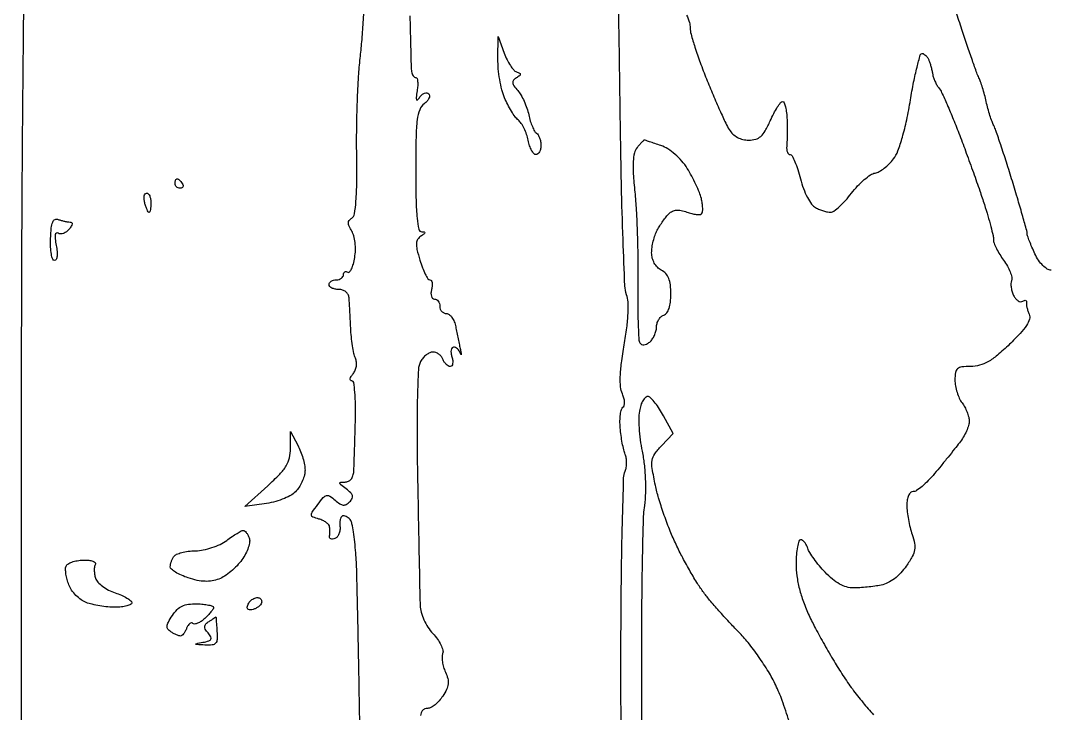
# Model space of a CAD drawing. Extents: x 0 to 102, y 0 to 135.
# Drawn here: x -0.01 to 18.06, y 26.73 to 38.9 of the extents above; entities that cross this region are included whole.
import ezdxf

# ---------------------------------------------------------------- set-up
doc = ezdxf.new("R2010")
doc.units = 0
doc.header["$MEASUREMENT"] = 0

msp = doc.modelspace()

# ---------------------------------------------------------------- linework, layer by layer
for points in [[(30.835569, 68.0607, 0.000004), (30.856286, 64.932268, 0.000002), (30.883525, 60.825814, 0.000002), (30.912326, 56.488502, 0.000002), (30.938318, 52.5789, -0.000116)], [(31.042661, 24.1956, 0.000001), (31.037549, 23.023692, 0.000001), (31.032419, 21.846099, 0.000001), (31.02793, 20.814404, 0.000005), (31.025166, 20.1771, 0.006013)], [(0.047673, 39.600356, 0.000304), (0.024788, 37.154931, 0.001674), (0.00732, 33.922368, 0.000466), (0.00162, 28.856546), (-0.00047, 18.090859)], [(10.552853, 25.881827, -0.002181), (10.543603, 26.971022, -0.002014), (10.54349, 28.08956, -0.002078), (10.552088, 29.153156, -0.003199), (10.569238, 30.073217, -0.001063), (10.590829, 30.867906, -0.091665), (10.615991, 30.98475, 0.058741), (10.635229, 31.052267, 0.038742), (10.641912, 31.1328, 0.038761), (10.636092, 31.213335, 0.05911), (10.617573, 31.28085, -0.038219), (10.592624, 31.358902, -0.012156), (10.567317, 31.478407, -0.012055), (10.545492, 31.61342, -0.013146), (10.530925, 31.745485, -0.022873), (10.526209, 31.870082, -0.030863), (10.534053, 31.982582, -0.031634), (10.551516, 32.071204, -0.192167), (10.578813, 32.108056, 0.195801), (10.601681, 32.139388, 0.072145), (10.607236, 32.19488, 0.056608), (10.596077, 32.2652, 0.03861), (10.568475, 32.341371, -0.085053), (10.536365, 32.464482, -0.030791), (10.532038, 32.645713, -0.023374), (10.552451, 32.88693, -0.010121), (10.601057, 33.2055, 0.011468), (10.645982, 33.50536, 0.019384), (10.668061, 33.758462, 0.022294), (10.668799, 33.959453, 0.077776), (10.64359, 34.086315, -0.077345), (10.612608, 34.24154, -0.001517), (10.580419, 35.054122, -0.003598), (10.552488, 36.00512, -0.002401), (10.533569, 37.094488, 0.001284), (10.507689, 38.804807, 0.012057), (10.476941, 39.539768, 0.028847)], [(5.964477, 25.7607, 0.000909), (5.945632, 27.060062, 0.00123), (5.92358, 28.234259, 0.000823), (5.901022, 29.219852, 0.013597), (5.884029, 29.548127, 0.008405), (5.865501, 29.741091, 0.010905), (5.8417, 29.917184, 0.008755), (5.816162, 30.062759, 0.090849), (5.794125, 30.119177, 0.061156), (5.768668, 30.150935, 0.051114), (5.734795, 30.177812, 0.053256), (5.698063, 30.196112, 0.089186), (5.664205, 30.2022, 0.228784), (5.635723, 30.188448, 0.089939), (5.614606, 30.149024, 0.064718), (5.60377, 30.090504, 0.041201), (5.605747, 30.021176, -0.058043), (5.605381, 29.949093, -0.065419), (5.58814, 29.882045, -0.0751), (5.557447, 29.829932, -0.137886), (5.517506, 29.801744, -0.054819), (5.47688, 29.792189, -0.113784), (5.444673, 29.795588, -0.179553), (5.426024, 29.810887, -0.17784), (5.421775, 29.834719, 0.027165), (5.425935, 29.868868, 0.012782), (5.427774, 29.913297, 0.012624), (5.427333, 29.960054, 0.017357), (5.424418, 30.001983, 0.145328), (5.407805, 30.042085, 0.060135), (5.365206, 30.083335, 0.052579), (5.305555, 30.119425, 0.045849), (5.236911, 30.14428, -0.025245), (5.129067, 30.178381, -0.29071), (5.103439, 30.212218, -0.17339), (5.116891, 30.262594, -0.009108), (5.215761, 30.400344, -0.017919), (5.312962, 30.521387, -0.15548), (5.371131, 30.557042, -0.209638), (5.430167, 30.546792, -0.03616), (5.522149, 30.475776, 0.031932), (5.60325, 30.41206, 0.122686), (5.662878, 30.389757, 0.160772), (5.716667, 30.400943, 0.06724), (5.775949, 30.446774, 0.070154), (5.819266, 30.50516, 0.192113), (5.825235, 30.55524, 0.13833), (5.79459, 30.606845, 0.031054), (5.71548, 30.673195, -0.008052), (5.621629, 30.744827, -0.184556), (5.604614, 30.773356, -0.43693), (5.617855, 30.790733, -0.023961), (5.69433, 30.7944, 0.110363), (5.754209, 30.80778, 0.113162), (5.802071, 30.845313, 0.096009), (5.834194, 30.905689, 0.060045), (5.848384, 30.98475, 0.005455), (5.85366, 31.097586, 0.000819), (5.861409, 31.324208, 0.00092), (5.86963, 31.591875, 0.000794), (5.877302, 31.87305, 0.010052), (5.878852, 32.15056, 0.019106), (5.867084, 32.373546, 0.014846), (5.846582, 32.542688, 0.370843), (5.813659, 32.571, -0.246449), (5.792268, 32.582226, -0.198518), (5.78672, 32.60796, -0.09158), (5.802074, 32.648472, -0.036968), (5.836506, 32.696823, 0.072965), (5.873587, 32.757706, 0.06487), (5.893505, 32.829167, 0.064968), (5.894431, 32.903239, 0.073641), (5.875887, 32.971773, -0.051127), (5.849693, 33.053795, -0.013628), (5.825147, 33.188924, -0.013671), (5.80553, 33.344912, -0.013707), (5.79449, 33.5016, 0.001476), (5.787299, 33.658209, 0.001499), (5.779218, 33.813959, 0.001456), (5.77139, 33.949374, 0.006174), (5.765467, 34.03035, 0.100023), (5.748129, 34.089587, 0.1012), (5.709197, 34.13716, 0.094725), (5.652311, 34.167823, 0.076519), (5.5836, 34.1784, -0.048028), (5.518846, 34.184634, -0.068025), (5.464102, 34.203251, -0.088204), (5.427215, 34.230693, -0.191087), (5.4144, 34.263, -0.148195), (5.424177, 34.295263, -0.098894), (5.451677, 34.322749, -0.082425), (5.492786, 34.341281, -0.064853), (5.5413, 34.3476, 0.06887), (5.589803, 34.354313, 0.085131), (5.630923, 34.373918, 0.099915), (5.658418, 34.403028, 0.140337), (5.6682, 34.437193, -0.090749), (5.673822, 34.467916, -0.169441), (5.68988, 34.487069, -0.176015), (5.713861, 34.491655, -0.098834), (5.742003, 34.481173, 0.363186), (5.773848, 34.485763, 0.071184), (5.808527, 34.537698, 0.046596), (5.84075, 34.625023, 0.024879), (5.864829, 34.737651, 0.034196), (5.877009, 34.868928, 0.034166), (5.871187, 35.000678, 0.036537), (5.849188, 35.117899, 0.074168), (5.812176, 35.203853, -0.028216), (5.765809, 35.289079, -0.111133), (5.752819, 35.347039, -0.167042), (5.768215, 35.39171, -0.087904), (5.812375, 35.431429, 0.217831), (5.860601, 35.504291, 0.019403), (5.886904, 35.728217, 0.017413), (5.901179, 36.057685, 0.005515), (5.899925, 36.549798, -0.006791), (5.899926, 37.000176, -0.00557), (5.911821, 37.481207, -0.00563), (5.932663, 37.923145, -0.014796), (5.960539, 38.2392, 0.008375), (5.989759, 38.528053, 0.004951), (6.015437, 38.873646, 0.004952), (6.034241, 39.219247, 0.008469)], [(18.103816, 34.5168, -0.140888), (18.034981, 34.536589, -0.057255), (17.958092, 34.598038, -0.048514), (17.882699, 34.690284, -0.036313), (17.817939, 34.804536, -0.008595), (17.765653, 34.919795, -0.010877), (17.721508, 35.028133, -0.00907), (17.688341, 35.119838, -0.08241), (17.6814, 35.161663, 0.067772), (17.674567, 35.211843, 0.001355), (17.605012, 35.459895, 0.003193), (17.521007, 35.749327, 0.002136), (17.421356, 36.079477, 0.002772), (17.316825, 36.413891, 0.003682), (17.217843, 36.716768, 0.002626), (17.13174, 36.969395, 0.036715), (17.093713, 37.057577, -0.03389), (17.063429, 37.126728, -0.010484), (17.027226, 37.234509, -0.010432), (16.991693, 37.357052, -0.01129), (16.9623, 37.4778, 0.0105), (16.933109, 37.598548, 0.00973), (16.898181, 37.721091, 0.009765), (16.862853, 37.828906, 0.031898), (16.833634, 37.898023, -0.028657), (16.797058, 37.983009, -0.00259), (16.719033, 38.200843, -0.003357), (16.629003, 38.461936, -0.002617), (16.534568, 38.7468, 0.0053), (16.430421, 39.055412, 0.004145)], [(6.834238, 38.984214, 0.001472), (6.845405, 38.50014, 0.000602), (6.856698, 38.085288, 0.032226), (6.86403, 38.00655, 0.051526), (6.874801, 37.966097, 0.064357), (6.893137, 37.931864, 0.077508), (6.915847, 37.908676, 0.161665), (6.939568, 37.9008, -0.331672), (6.95985, 37.885683, -0.049365), (6.970148, 37.832459, -0.039468), (6.971169, 37.757342, -0.023306), (6.961145, 37.66815, 0.008684), (6.944539, 37.551286, 0.138965), (6.950543, 37.512188, 0.53373), (6.969456, 37.509103, 0.035995), (7.010577, 37.55995, -0.061594), (7.04875, 37.602512, -0.091749), (7.091705, 37.627892, -0.119626), (7.132426, 37.632496, -0.166476), (7.165117, 37.616483, -0.198182), (7.179396, 37.582146, -0.107732), (7.169633, 37.536745, -0.07807), (7.136747, 37.4868, -0.050371), (7.085117, 37.440406, 0.146313), (7.006506, 37.336754, 0.058398), (6.963415, 37.161903, 0.027108), (6.942162, 36.862066, 0.004141), (6.9372, 36.262923, 0.004715), (6.942122, 35.740983, 0.019902), (6.960467, 35.428589, 0.027333), (6.99025, 35.235591, 0.351147), (7.04295, 35.192305, -0.049927), (7.084904, 35.187585, -0.409259), (7.094499, 35.173006, -0.186197), (7.080376, 35.150631, -0.018851), (7.027567, 35.114354, 0.108626), (6.970883, 35.058211, 0.133717), (6.948402, 34.987528, 0.07002), (6.958854, 34.88093, 0.013388), (7.009813, 34.69265, 0.018259), (7.054743, 34.560445, 0.027274), (7.104351, 34.448958, 0.02577), (7.152279, 34.366161, 0.25389), (7.186476, 34.3476, -0.253406), (7.210924, 34.334359, -0.102383), (7.225235, 34.297897, -0.0675), (7.227158, 34.243238, -0.039056), (7.215513, 34.1784, 0.049804), (7.20519, 34.112872, 0.086529), (7.21154, 34.058325, 0.126717), (7.232965, 34.022633, 0.197013), (7.265733, 34.0092, -0.133328), (7.301757, 33.99942, -0.100509), (7.33245, 33.971923, -0.087528), (7.353102, 33.930792, -0.072803), (7.3602, 33.8823, 0.091287), (7.369119, 33.833855, 0.095781), (7.394656, 33.792677, 0.09954), (7.432745, 33.765122, 0.107371), (7.477498, 33.7554, -0.171763), (7.525632, 33.738362, -0.071166), (7.573263, 33.687059, -0.05885), (7.613289, 33.611769, -0.046078), (7.638789, 33.52275, 0.002103), (7.658413, 33.421308, 0.001534), (7.681041, 33.308738, 0.00155), (7.703151, 33.20215, 0.003416), (7.720849, 33.1209, -0.005055), (7.733896, 33.060041, -0.043577), (7.737053, 33.032467, -0.810235), (7.733147, 33.031528, -0.028381), (7.722555, 33.05745, 0.066007), (7.702373, 33.097879, 0.063964), (7.672171, 33.132136, 0.069147), (7.636962, 33.155324, 0.111538), (7.602096, 33.1632, 0.232811), (7.574458, 33.149594, 0.120098), (7.558477, 33.113497, 0.077588), (7.557226, 33.058832, 0.043865), (7.5717, 32.994, -0.042282), (7.586391, 32.929162, -0.075065), (7.58576, 32.874502, -0.116912), (7.570729, 32.838365, -0.240446), (7.544152, 32.8248, -0.131286), (7.50948, 32.834064, -0.062929), (7.472465, 32.862077, -0.055941), (7.438865, 32.903163, -0.051875), (7.414206, 32.9517, 0.079308), (7.386128, 33.000211, 0.065383), (7.342632, 33.041323, 0.066651), (7.290961, 33.06912, 0.090356), (7.238932, 33.0786, 0.108804), (7.183964, 33.066495, 0.055946), (7.123392, 33.02975, 0.051735), (7.066793, 32.975908, 0.053948), (7.023353, 32.912302, 0.111059), (6.983914, 32.7699, 0.005863), (6.966227, 32.295277, 0.007712), (6.959854, 31.66407, 0.003279), (6.969905, 30.818452, 0.00016), (6.984118, 30.060958, 0.00022), (6.997414, 29.379981, 0.000139), (7.009005, 28.807367, 0.002647), (7.013628, 28.628304, 0.05883), (7.031911, 28.506207, 0.039819), (7.079649, 28.373683, 0.038362), (7.150606, 28.244423, 0.042196), (7.238518, 28.131864, -0.033023), (7.318138, 28.033684, -0.04047), (7.378284, 27.932076, -0.045028), (7.41283, 27.841283, -0.161377), (7.409989, 27.780108, 0.093485), (7.399129, 27.720424, 0.035882), (7.405742, 27.636016, 0.033976), (7.426312, 27.543089, 0.035455), (7.459071, 27.455163, -0.043825), (7.499537, 27.340742, -0.090782), (7.506263, 27.246541, -0.084131), (7.479172, 27.151494, -0.03364), (7.41255, 27.033166, -0.037267), (7.349427, 26.950909, -0.040448), (7.27637, 26.881346, -0.044161), (7.204538, 26.833064, -0.12655), (7.14675, 26.8182, 0.100632), (7.099067, 26.808505, 0.098306), (7.058504, 26.780923, 0.097561), (7.031332, 26.739733, 0.097467), (7.0218, 26.6913, 0.081749)], [(11.697272, 38.997787, -0.024726), (11.745232, 38.867174, -0.075761), (11.7594, 38.774205, 0.068355), (11.774639, 38.663259, 0.008914), (11.843211, 38.43416, 0.01024), (11.935467, 38.164054, 0.008401), (12.044713, 37.879368, 0.004531), (12.162434, 37.594824, 0.005189), (12.280213, 37.325102, 0.004703), (12.384578, 37.098436, 0.029344), (12.445763, 36.986325, 0.065159), (12.509421, 36.908941, 0.064337), (12.591102, 36.85016, 0.063474), (12.686095, 36.813478, 0.060507), (12.78883, 36.801, 0.068814), (12.910602, 36.817839, 0.11479), (13.00082, 36.867524, 0.082727), (13.078536, 36.96487, 0.023291), (13.16546, 37.1394, -0.015795), (13.227626, 37.269051, -0.023208), (13.290973, 37.378395, -0.02009), (13.3488, 37.460838, -0.233866), (13.383081, 37.4778, -0.307084), (13.410225, 37.459393, -0.034454), (13.434193, 37.384608, -0.032394), (13.452468, 37.282142, -0.020261), (13.461142, 37.16055, -0.005436), (13.463766, 37.028231, -0.005096), (13.463599, 36.893002, -0.005078), (13.461009, 36.773031, -0.01741), (13.455824, 36.69525, 0.047768), (13.455489, 36.638576, 0.072346), (13.466903, 36.59069, 0.098398), (13.487664, 36.558626, 0.202718), (13.514689, 36.5472, -0.277764), (13.549024, 36.526531, -0.020143), (13.598849, 36.422533, -0.023589), (13.650346, 36.285441, -0.015319), (13.697383, 36.1228, 0.025847), (13.751119, 35.950659, 0.031434), (13.819542, 35.796241, 0.034028), (13.893168, 35.675608, 0.116368), (13.961615, 35.6152, 0.027542), (14.029302, 35.583638, 0.023098), (14.104108, 35.557591, 0.023726), (14.174812, 35.540181, 0.057355), (14.228388, 35.535917, 0.15333), (14.286354, 35.556387, 0.023632), (14.381556, 35.635124, 0.024516), (14.48817, 35.742142, 0.019099), (14.5935, 35.86814, -0.024216), (14.702468, 35.995812, -0.026696), (14.819956, 36.108032, -0.027457), (14.929571, 36.19209, -0.108134), (15.008012, 36.223772, 0.086032), (15.081227, 36.249677, 0.03511), (15.169729, 36.307902, 0.03343), (15.258192, 36.385323, 0.036409), (15.332855, 36.471796, 0.070765), (15.409401, 36.612526, 0.019348), (15.488659, 36.853166, 0.017596), (15.564286, 37.156554, 0.01178), (15.630283, 37.508146, -0.008199), (15.686664, 37.820845, -0.013313), (15.745946, 38.084202, -0.006967), (15.803409, 38.298516, -0.335528), (15.836845, 38.3238, -0.136398), (15.868268, 38.315065, -0.061771), (15.902148, 38.288464, -0.054542), (15.93318, 38.24952, -0.049396), (15.956271, 38.203506, -0.01706), (15.97529, 38.148394, -0.010252), (15.99426, 38.081839, -0.010261), (16.010428, 38.014798, -0.017601), (16.020774, 37.958241, 0.045438), (16.034302, 37.902121, 0.025), (16.060346, 37.836409, 0.024729), (16.093685, 37.771865, 0.036056), (16.129732, 37.718985, -0.059064), (16.17835, 37.640112, -0.00525), (16.274504, 37.427035, -0.006796), (16.383399, 37.169343, -0.005247), (16.495328, 36.8856, -0.003152), (16.612282, 36.573876, -0.002413), (16.73637, 36.231604, -0.002439), (16.849436, 35.910028, -0.005764), (16.929754, 35.669029, -0.006395), (16.990809, 35.469808, -0.007904), (17.042363, 35.282644, -0.006654), (17.080971, 35.124653, -0.056651), (17.0892, 35.052253, 0.092027), (17.100634, 34.990655, 0.023201), (17.141782, 34.896873, 0.022885), (17.199687, 34.792282, 0.021316), (17.268203, 34.690834, -0.03074), (17.33372, 34.589774, -0.03582), (17.382677, 34.48635, -0.038625), (17.41034, 34.394749, -0.140601), (17.406535, 34.33471, 0.080283), (17.39648, 34.280208, 0.040092), (17.400551, 34.210005, 0.038464), (17.416653, 34.136253, 0.045895), (17.443276, 34.070281, 0.055558), (17.478995, 34.016504, 0.079401), (17.522169, 33.979016, 0.103135), (17.565708, 33.963073, 0.176562), (17.603141, 33.970819, -0.052802), (17.633738, 33.985526, -0.155268), (17.656811, 33.986322, -0.25462), (17.669165, 33.974289, -0.130482), (17.670065, 33.952038, 0.083418), (17.668161, 33.915879, 0.02563), (17.677171, 33.861792, 0.024856), (17.693656, 33.801293, 0.024877), (17.71606, 33.742747, -0.178656), (17.721426, 33.6558, -0.071546), (17.670429, 33.545997, -0.043493), (17.559686, 33.404645, -0.013807), (17.371419, 33.213997, -0.016095), (17.157367, 33.021711, -0.045405), (16.992592, 32.906804, -0.063153), (16.844672, 32.845644, -0.066579), (16.688828, 32.8248, 0.024919), (16.531642, 32.816961, 0.153799), (16.458153, 32.785468, 0.180202), (16.422248, 32.720387, 0.03691), (16.4124, 32.58717, 0.043991), (16.42148, 32.484164, 0.030992), (16.448887, 32.371104, 0.031424), (16.48899, 32.265396, 0.055589), (16.536609, 32.18532, -0.038204), (16.58436, 32.111017, -0.029349), (16.625123, 32.023557, -0.030074), (16.653636, 31.936739, -0.060056), (16.663509, 31.865244, -0.080727), (16.652591, 31.789863, -0.029722), (16.614168, 31.689123, -0.028531), (16.558324, 31.582078, -0.030492), (16.491761, 31.484544, -0.003467), (16.406435, 31.376123, -0.001489), (16.291126, 31.232556, -0.001473), (16.167399, 31.080364, -0.001946), (16.053705, 30.94245, -0.01929), (15.944577, 30.820973, -0.024695), (15.834672, 30.718392, -0.023886), (15.737034, 30.64358, -0.152679), (15.678244, 30.6252, 0.188111), (15.633298, 30.60767, 0.098521), (15.597358, 30.558443, 0.069731), (15.574016, 30.481623, 0.038958), (15.5664, 30.384024, 0.029819), (15.573066, 30.272349, 0.015633), (15.593943, 30.134685, 0.015497), (15.624238, 29.994448, 0.022924), (15.660163, 29.873881, -0.035447), (15.702606, 29.717214, -0.094363), (15.703244, 29.601837, -0.082155), (15.661065, 29.485046, -0.022556), (15.557555, 29.31833, -0.038311), (15.45993, 29.196941, -0.042004), (15.347672, 29.095885, -0.045309), (15.229628, 29.022137, -0.06772), (15.114817, 28.982473, -0.014907), (15.003153, 28.963583, -0.009147), (14.870633, 28.947674, -0.009168), (14.738793, 28.936726, -0.01613), (14.629513, 28.9332, -0.071018), (14.508496, 28.950476, -0.055433), (14.38576, 29.001553, -0.047523), (14.260596, 29.087196, -0.030395), (14.132267, 29.20815, -0.015803), (14.029878, 29.324279, -0.016151), (13.935801, 29.445823, -0.016121), (13.86111, 29.556379, -0.062518), (13.826178, 29.63115, 0.045204), (13.802061, 29.687793, 0.053776), (13.769257, 29.73571, 0.062462), (13.73319, 29.768528, 0.154591), (13.699499, 29.7792, 0.329147), (13.668678, 29.756446, 0.02838), (13.643777, 29.655623, 0.02871), (13.626294, 29.519774, 0.017648), (13.6206, 29.358513, 0.033368), (13.634912, 29.144295, 0.028019), (13.677777, 28.920741, 0.026214), (13.749015, 28.688709, 0.021478), (13.848434, 28.449063, 0.013169), (13.961909, 28.221481, 0.00646), (14.117679, 27.937557, 0.006405), (14.287222, 27.646543, 0.009255), (14.445074, 27.394116, 0.015271), (14.609205, 27.158222, 0.012718), (14.797431, 26.917621, 0.012913), (14.981118, 26.706118, 0.033704)], [(13.498217, 26.592802, 0.011433), (13.376025, 26.956923, 0.025692), (13.263113, 27.225475, 0.024362), (13.13385, 27.463164, 0.015654), (12.9623, 27.726085, 0.015735), (12.777777, 27.973461, 0.028295), (12.609198, 28.162242, -0.008961), (12.442598, 28.334887, -0.006661), (12.264668, 28.531193, -0.006736), (12.101729, 28.720936, -0.015117), (11.984464, 28.870223, -0.020923), (11.877002, 29.02942, -0.008771), (11.745263, 29.252019, -0.00866), (11.612473, 29.495365, -0.01113), (11.499316, 29.723789, -0.01549), (11.395984, 29.963693, -0.010563), (11.292863, 30.242206, -0.010654), (11.204726, 30.515305, -0.021032), (11.148614, 30.736152, -0.010573), (11.092842, 31.033171, -0.078921), (11.091848, 31.176205, -0.116825), (11.136831, 31.287801, -0.034621), (11.254083, 31.43133), (11.459503, 31.64999), (11.292202, 31.956735, 0.018706), (11.22096, 32.076473, 0.02283), (11.145244, 32.18258, 0.022169), (11.074834, 32.264537, 0.12751), (11.026856, 32.294821, 0.243528), (10.98517, 32.287736, 0.081121), (10.941058, 32.241584, 0.058958), (10.901186, 32.165578, 0.037304), (10.872456, 32.069576, 0.051037), (10.857423, 31.938532, 0.017649), (10.861821, 31.747869, 0.017324), (10.881522, 31.536651, 0.019263), (10.915389, 31.334718, -0.023328), (10.951473, 31.108306, -0.017644), (10.970615, 30.857302, -0.017694), (10.97198, 30.606626, -0.024097), (10.954338, 30.381273, 0.025315), (10.930986, 30.073336, 0.002125), (10.914368, 29.275293, 0.002823), (10.903961, 28.322599, 0.002178), (10.903002, 27.2835, 0.001447), (10.912271, 25.818689, 0.010405)]]:
    msp.add_lwpolyline(points, format="xyb")
for points in [[(8.493415, 38.328907, 0.026905), (8.541712, 38.214839, 0.03147), (8.599835, 38.112672, 0.033061), (8.658957, 38.034294, 0.134983), (8.708051, 38.001416, -0.03396), (8.761369, 37.979522, -0.292045), (8.77411, 37.958505, -0.22935), (8.761506, 37.933949, -0.02303), (8.705587, 37.895724, 0.075839), (8.655693, 37.853274, 0.207628), (8.642088, 37.810061, 0.130843), (8.662615, 37.756285, 0.024611), (8.728899, 37.673315, -0.050605), (8.784947, 37.595162, -0.023938), (8.841537, 37.484625, -0.023437), (8.890194, 37.362246, -0.030552), (8.922393, 37.24612, 0.021759), (8.950416, 37.137692, 0.025949), (8.986454, 37.038445, 0.026112), (9.024858, 36.959428, 0.128858), (9.058709, 36.923877, -0.118038), (9.088684, 36.893712, -0.048796), (9.113861, 36.841556, -0.044671), (9.131021, 36.777802, -0.043439), (9.1368, 36.711407, -0.050836), (9.130395, 36.648575, -0.07079), (9.111327, 36.595436, -0.090884), (9.083185, 36.559704, -0.182588), (9.050085, 36.5472, -0.219397), (9.013283, 36.564165, -0.052168), (8.974043, 36.621196, -0.044116), (8.938623, 36.702639, -0.031177), (8.912989, 36.799103, 0.034064), (8.884753, 36.902945, 0.029995), (8.84169, 37.006652, 0.031201), (8.791259, 37.095571, 0.075082), (8.741017, 37.151918, -0.061159), (8.686009, 37.21027, -0.019694), (8.619301, 37.308967, -0.019312), (8.553056, 37.42565, -0.020492), (8.497412, 37.544847, -0.037827), (8.451039, 37.684708, -0.019263), (8.413132, 37.866092, -0.019022), (8.38826, 38.057137, -0.026972), (8.381836, 38.228382), (8.388272, 38.6199)], [(10.953435, 36.801, 0.193879), (10.941887, 36.796347, 0.007406), (10.908356, 36.763122, 0.012334), (10.86951, 36.721465, 0.008276), (10.827102, 36.672055, 0.116788), (10.779545, 36.576114, 0.044092), (10.758582, 36.426872, 0.029058), (10.760025, 36.210624, 0.009245), (10.786825, 35.889505, -0.012045), (10.811543, 35.571877, -0.005157), (10.829957, 35.146537, -0.005099), (10.840285, 34.692627, -0.006694), (10.839939, 34.278081, 0.005081), (10.838425, 33.905076, 0.00747), (10.845321, 33.577346, 0.003946), (10.857428, 33.301549, 0.126115), (10.87739, 33.237623, 0.139188), (10.907122, 33.210441, 0.140951), (10.94655, 33.203104, 0.101203), (10.994379, 33.217785, 0.048337), (11.047832, 33.254051, 0.067717), (11.093534, 33.303818, 0.044538), (11.132136, 33.371456, 0.044266), (11.158425, 33.445513, 0.063243), (11.1672, 33.514614, -0.072137), (11.176682, 33.579992, -0.063864), (11.204477, 33.642975, -0.066858), (11.245578, 33.694148, -0.098869), (11.2941, 33.724806, 0.146651), (11.348531, 33.766845, 0.074057), (11.388471, 33.844681, 0.054259), (11.413124, 33.956057, 0.027363), (11.421, 34.099875, 0.028162), (11.412013, 34.259309, 0.068332), (11.383017, 34.373309, 0.090053), (11.330803, 34.455648, 0.083855), (11.2518, 34.5168, -0.078136), (11.183544, 34.568404, -0.065217), (11.129412, 34.64153, -0.063062), (11.094493, 34.728694, -0.063855), (11.0826, 34.821438, -0.037158), (11.089692, 34.916734, -0.023325), (11.111376, 35.026405, -0.023377), (11.143009, 35.132955, -0.039034), (11.180561, 35.218566, -0.017846), (11.225935, 35.296526, -0.013211), (11.281367, 35.37946, -0.01339), (11.337951, 35.45508, -0.029065), (11.386166, 35.509252, -0.082013), (11.447661, 35.553315, -0.092478), (11.517566, 35.572936, -0.075871), (11.600733, 35.567753, -0.037426), (11.702506, 35.537549, 0.026655), (11.786037, 35.510789, 0.035381), (11.864426, 35.496039, 0.038169), (11.928312, 35.493548, 0.189226), (11.960661, 35.507661, 0.169704), (11.976465, 35.540445, 0.032743), (11.979642, 35.607242, 0.031486), (11.972989, 35.689318, 0.02451), (11.955825, 35.77721, 0.035091), (11.921712, 35.882972, 0.013964), (11.860896, 36.022863, 0.013739), (11.786636, 36.170701, 0.016808), (11.708904, 36.304413, 0.039497), (11.612943, 36.433528, 0.034857), (11.494044, 36.551861, 0.036206), (11.3664, 36.647085, 0.05835), (11.244514, 36.706263, 0.002062), (11.138965, 36.74257, 0.003132), (11.046907, 36.773171, 0.001171), (10.967545, 36.798795, 0.077648)], [(2.744507, 36.1242, -0.151918), (2.762335, 36.118655, -0.038439), (2.786214, 36.099349, -0.035638), (2.811343, 36.071983, -0.029505), (2.8341, 36.0396, -0.082592), (2.847341, 36.007274, -0.161196), (2.844709, 35.979851, -0.182303), (2.826821, 35.961623, -0.108972), (2.796793, 35.955, -0.093332), (2.762593, 35.96144, -0.09642), (2.733518, 35.979851, -0.099167), (2.714058, 36.00732, -0.105053), (2.7072, 36.0396, -0.042167), (2.709936, 36.071989, -0.061769), (2.718159, 36.099349, -0.081139), (2.730241, 36.117901, -0.210953)], [(2.20752, 35.8704, -0.206609), (2.236833, 35.857747, -0.082769), (2.261675, 35.820697, -0.063112), (2.27857, 35.765973, -0.043375), (2.2842, 35.7012, -0.018041), (2.281859, 35.636342, -0.029316), (2.274673, 35.581702, -0.029396), (2.264427, 35.541268, -0.326917), (2.251767, 35.532, -0.269386), (2.236787, 35.540702, -0.023188), (2.215864, 35.581702, -0.025621), (2.194394, 35.636364, -0.016817), (2.175087, 35.7012, -0.040966), (2.163699, 35.766031, -0.070464), (2.166363, 35.820697, -0.106581), (2.181817, 35.857072, -0.24384)], [(0.655277, 35.408834, 0.020886), (0.707654, 35.391206, 0.016269), (0.765861, 35.376322, 0.016552), (0.821089, 35.366004, 0.037918), (0.863278, 35.3628, -0.184572), (0.890096, 35.352551, -0.247636), (0.898991, 35.328573, -0.108726), (0.884711, 35.289072, -0.032321), (0.846773, 35.236831, -0.059899), (0.800223, 35.192728, -0.071075), (0.747024, 35.163882, -0.083376), (0.695599, 35.154068, -0.144947), (0.654008, 35.165386, 0.267592), (0.621625, 35.166379, 0.233088), (0.601669, 35.138455, 0.07238), (0.600399, 35.067903, 0.017724), (0.619179, 34.952955, -0.026026), (0.634727, 34.846747, -0.051145), (0.633969, 34.76146, -0.077398), (0.618594, 34.704933, -0.295892), (0.589402, 34.686, -0.322661), (0.557935, 34.708666, -0.036437), (0.534936, 34.798927, -0.033264), (0.521205, 34.923074, -0.020367), (0.520775, 35.070434, -0.01388), (0.533252, 35.260468, -0.07137), (0.557852, 35.362843, -0.187087), (0.598259, 35.406372, -0.207683)], [(4.865021, 31.44038, -0.0278), (4.913411, 31.333502, -0.021673), (4.954276, 31.212707, -0.022136), (4.982536, 31.096529, -0.048626), (4.9914, 31.005602, -0.061901), (4.980709, 30.919577, -0.035208), (4.94791, 30.819827, -0.034603), (4.900033, 30.72252, -0.047767), (4.84335, 30.643436, -0.077368), (4.758452, 30.572069, -0.035651), (4.629609, 30.506081, -0.033062), (4.476192, 30.45251, -0.031524), (4.3146, 30.418604), (3.9339, 30.36348), (4.33575, 30.727966, 0.015477), (4.547138, 30.931973, 0.056175), (4.66147, 31.079294, 0.079955), (4.718624, 31.219059, 0.056772), (4.738121, 31.387576), (4.738642, 31.6827)], [(3.903699, 29.94572, -0.18703), (3.928155, 29.9376, -0.050869), (3.957288, 29.90808, -0.044094), (3.985976, 29.865142, -0.033633), (4.009741, 29.81382, -0.128894), (4.017387, 29.744609, -0.043258), (3.993738, 29.644868, -0.039523), (3.947043, 29.53389, -0.03539), (3.881948, 29.427245, -0.036335), (3.796933, 29.324534, -0.027327), (3.689802, 29.22431, -0.027912), (3.578033, 29.140806, -0.055382), (3.479806, 29.090266, -0.050481), (3.359657, 29.057832, -0.049724), (3.234824, 29.049904, -0.043834), (3.097624, 29.066943, -0.026693), (2.93985, 29.109682, -0.024689), (2.818436, 29.156395, -0.03501), (2.716173, 29.210501, -0.037749), (2.642963, 29.264114, -0.222908), (2.623895, 29.306291, -0.051921), (2.628847, 29.348135, -0.028226), (2.643068, 29.397967, -0.027812), (2.663448, 29.447541, -0.039195), (2.687345, 29.488896, -0.147021), (2.731442, 29.524301, -0.033075), (2.823882, 29.554773, -0.031563), (2.939578, 29.576928, -0.026038), (3.064868, 29.586219, 0.04359), (3.204374, 29.601498, 0.03081), (3.356873, 29.641709, 0.031084), (3.500982, 29.69953, 0.049337), (3.614768, 29.768093, -0.009606), (3.708564, 29.835294, -0.012816), (3.796386, 29.892436, -0.010068), (3.871174, 29.936364, -0.115944)], [(1.093643, 29.422092, -0.028332), (1.191208, 29.419338, -0.060369), (1.264969, 29.403965, -0.11784), (1.304064, 29.379419, -0.345073), (1.307362, 29.349828, 0.102075), (1.292022, 29.307822, 0.039284), (1.287773, 29.245565, 0.036847), (1.293698, 29.175213, 0.037428), (1.309881, 29.10687, 0.110332), (1.350312, 29.037405, 0.04434), (1.432259, 28.963285, 0.041084), (1.538167, 28.896212, 0.040936), (1.653742, 28.847266, -0.022567), (1.765612, 28.804659, -0.03235), (1.860008, 28.756268, -0.033645), (1.928435, 28.708886, -0.228319), (1.9458, 28.672839, -0.286316), (1.926994, 28.64269, -0.048291), (1.860438, 28.617724, -0.040241), (1.766564, 28.600455, -0.025376), (1.655207, 28.5948, -0.023757), (1.527982, 28.600848, -0.01669), (1.385785, 28.619206, -0.016886), (1.250555, 28.64599, -0.033517), (1.14609, 28.677883, -0.065409), (1.056081, 28.726351, -0.042514), (0.966337, 28.80342, -0.042267), (0.890198, 28.89534, -0.061067), (0.84103, 28.988572, -0.026323), (0.810714, 29.08299, -0.027719), (0.791098, 29.178464, -0.028783), (0.783578, 29.262116, -0.09996), (0.792568, 29.315396, -0.168438), (0.825174, 29.354096, -0.049122), (0.896714, 29.387666, -0.043318), (0.990177, 29.411929, -0.03476)], [(4.1595, 28.764, -0.106332), (4.186399, 28.758214, -0.099379), (4.209291, 28.741808, -0.096071), (4.224637, 28.717292, -0.092194), (4.23, 28.688451, -0.13875), (4.22081, 28.655973, -0.061199), (4.192723, 28.62079, -0.053891), (4.151643, 28.588435, -0.048303), (4.1031, 28.564206, -0.04548), (4.054469, 28.550458, -0.08379), (4.013477, 28.549744, -0.133446), (3.986582, 28.561597, -0.226347), (3.9762, 28.583355, -0.067606), (3.980287, 28.61344, -0.039049), (3.992768, 28.647838, -0.038264), (4.01101, 28.681025, -0.051618), (4.0326, 28.7076, -0.053359), (4.059367, 28.729191, -0.038504), (4.093142, 28.747432, -0.03911), (4.128392, 28.759904, -0.065559)], [(3.092066, 28.654142, -0.017618), (3.203967, 28.647019, -0.02844), (3.298244, 28.632223, -0.02782), (3.368301, 28.612973, -0.322262), (3.384, 28.591145, -0.147159), (3.375189, 28.561857, -0.021779), (3.338494, 28.511316, -0.022978), (3.288404, 28.453915, -0.017949), (3.229085, 28.396227, -0.035033), (3.165769, 28.346525, -0.051946), (3.103639, 28.31325, -0.066261), (3.051538, 28.299638, -0.231148), (3.019576, 28.310624, 0.221194), (2.994464, 28.319791, 0.145608), (2.96535, 28.308347, 0.08905), (2.93603, 28.275547, 0.046384), (2.91164, 28.226209, -0.032206), (2.887226, 28.173087, -0.042201), (2.857987, 28.128414, -0.048081), (2.828443, 28.097329, -0.186761), (2.803899, 28.088495, -0.077696), (2.775563, 28.093619, -0.019598), (2.731794, 28.110755, -0.019522), (2.682721, 28.134545, -0.018592), (2.634827, 28.162453, -0.090611), (2.583412, 28.209923, -0.185261), (2.568563, 28.261917, -0.10416), (2.589955, 28.332121, -0.019179), (2.660143, 28.448766, -0.049423), (2.743471, 28.552063, -0.087567), (2.832369, 28.615332, -0.081018), (2.942445, 28.647243, -0.037223)], [(3.4263, 28.424136, -0.96552), (3.426332, 28.424138, -0.000001), (3.431512, 28.350428, -0.000049), (3.43724, 28.268811, -0.000029), (3.444044, 28.171632, -0.025684), (3.446711, 28.027416, -0.172983), (3.420891, 27.961905, -0.194432), (3.361311, 27.931737, -0.033725), (3.232544, 27.929521, -0.001506), (3.086253, 27.937315, -0.230704), (3.072108, 27.945222, -0.539914), (3.075755, 27.954288, -0.002342), (3.198588, 27.978352, 0.023995), (3.301028, 28.003069, 0.198625), (3.337571, 28.032432, 0.263655), (3.337005, 28.073419, 0.040857), (3.288628, 28.142479, -0.036825), (3.239721, 28.211115, -0.157513), (3.22826, 28.259405, -0.181644), (3.247851, 28.301151, -0.052162), (3.30484, 28.346152, 0.000621), (3.351412, 28.375703, 0.001029), (3.390621, 28.400764, 0.000051), (3.425913, 28.423428, 0.255295)]]:
    msp.add_lwpolyline(points, format="xyb", close=True)

doc.saveas('drawing.dxf')
